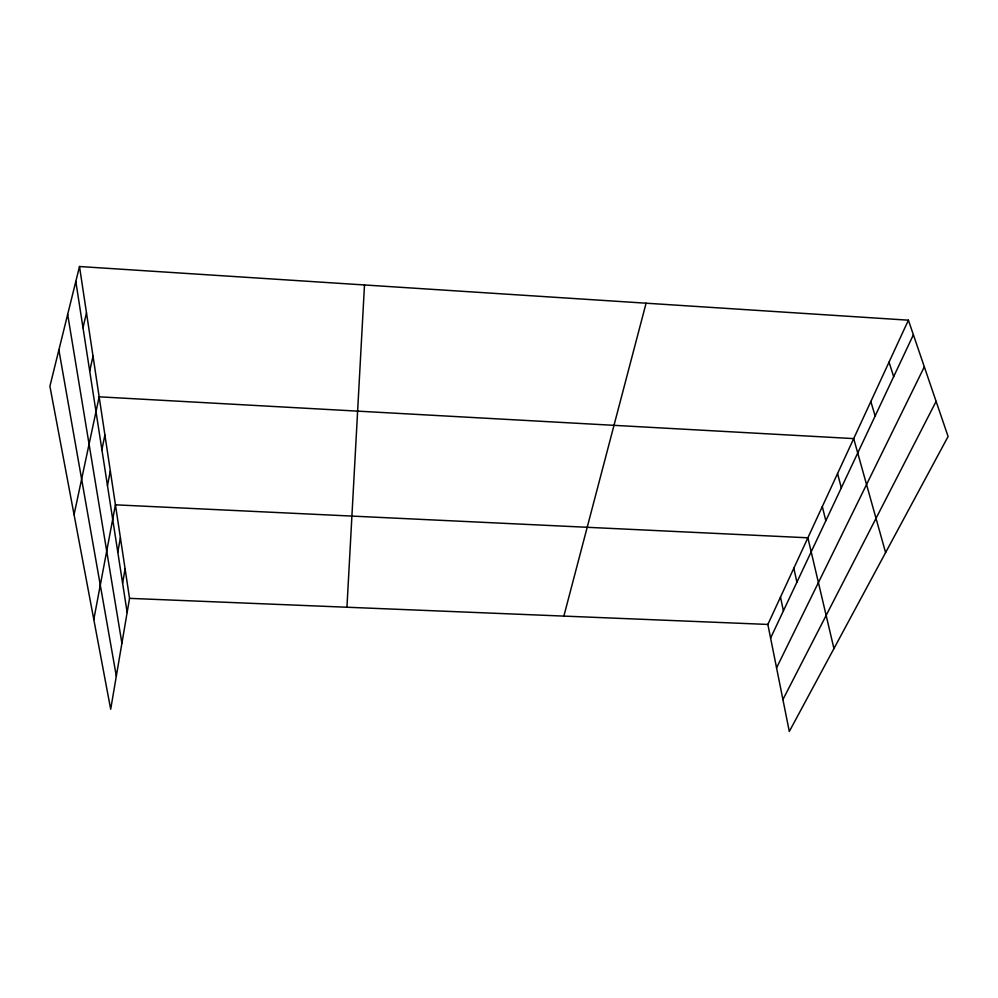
<?xml version="1.0" encoding="UTF-8"?>
<svg xmlns="http://www.w3.org/2000/svg" width="998" height="998" viewBox="0 0 998 998"><rect width="100%" height="100%" fill="white"/><g stroke="black" fill="none" stroke-linecap="round" stroke-linejoin="round"><path stroke-width="1.5" d="M346.942 607.233L364.495 284.966M79.503 266.516L129.54 598.351L110.691 709.254L49.9 386.251L79.503 266.516L908.405 320.183L948.1 436.5L789.306 731.484L767.861 624.436L908.405 320.183M122.604 583.144L125.099 568.91M117.789 552.156L120.409 537.785M93.8 619.546L115.431 504.826L807.881 537.797L833.941 648.575M107.46 485.552L110.329 470.931M101.908 449.724L104.902 434.991M74.064 514.656L99.151 396.817L853.702 438.609L885.6 552.605M89.708 371.056L93.026 356.174M82.996 327.768L86.489 312.836M563.858 616.103L646.093 303.192M770.593 638.084L913.382 334.767M776.556 667.837L924.323 366.827M782.919 699.573L936.112 401.383M129.54 598.351L767.861 624.436M889.031 362.124L893.659 376.67M870.83 401.533L875.146 416.004M837.559 473.563L841.314 487.847M822.302 506.572L825.833 520.744M793.822 568.249L796.915 582.171M780.498 597.091L783.405 610.863M58.87 349.961L116.317 676.12M67.664 314.382L121.906 643.236M75.811 281.461L127.145 612.448"/></g></svg>
